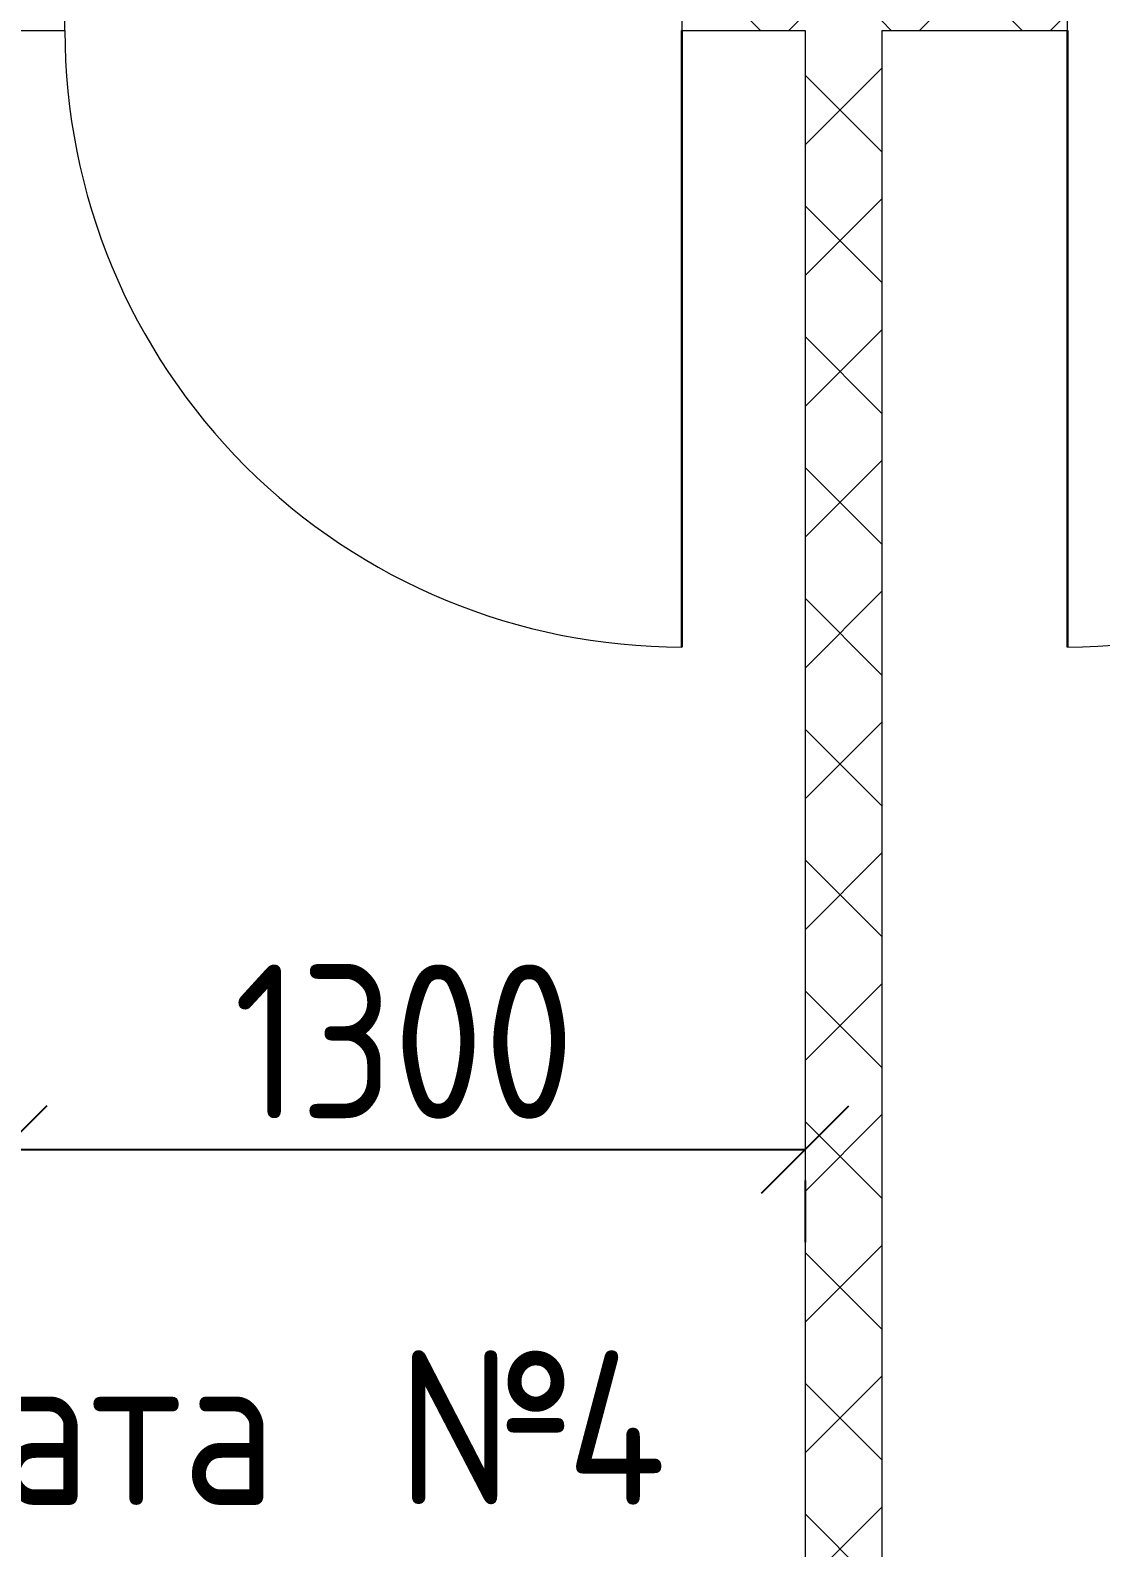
# Model space of a CAD drawing. Header units: millimetres. Extents: x -174154 to -170572, y -111302 to -109817.
# Drawn here: x -170894.51 to -170877.16, y -110599.24 to -110574.64 of the extents above; entities that cross this region are included whole.
import ezdxf

# ---------------------------------------------------------------- set-up
doc = ezdxf.new("R2010")
doc.units = ezdxf.units.MM
doc.linetypes.add('ACAD_ISO02W100', pattern=[15, 12, -3])
doc.layers.get('Defpoints').update_dxf_attribs({"color": 70})
for name, color, linetype, lineweight in [('!Подложка', 252, 'ACAD_ISO02W100', 25), ('Двери', 7, 'Continuous', 18), ('Марки помещений', 7, 'Continuous', 18), ('Панель', 7, 'Continuous', 18), ('Размеры', 7, 'Continuous', 9), ('Стены разрез', 7, 'Continuous', 40)]:
    doc.layers.add(name, color=color, linetype=linetype, lineweight=lineweight)
doc.styles.add('GOST Common', font='GOST Common.ttf', dxfattribs={"width": 0.9, "height": 250})
doc.dimstyles.new('ADSK_Проверочный', dxfattribs={"dimscale": 304.8, "dimtxt": 251.4287490705518, "dimasz": 0.4639107611548557, "dimexe": 0.4921259842519685, "dimexo": 0.4921259842519685, "dimgap": 0.1640419947506562, "dimtad": 1, "dimdec": 0, "dimdsep": 46, "dimtxsty": 'GOST Common', "dimblk1": 'OBLIQUE', "dimblk2": 'OBLIQUE', "dimsah": 1, "dimcen": 0.09, "dimazin": 0, "dimtfac": 1, "dimtdec": 4, "dimtix": 1, "dimtmove": 0, "dimatfit": 3, "dimfxl": 1, "dimtvp": 1, "dimtolj": 1, "dimtzin": 0, "dimarcsym": 2})
pattern_1 = [(45, (30280.00000000015, 12304.99999999978), (-106.0660171779821, 106.0660171779821), []), (135, (30280.00000000015, 12304.99999999978), (-106.0660171779821, -106.0660171779821), [])]

# ---------------------------------------------------------------- blocks, each defined once
blk = doc.blocks.new('AC_Дверь_Однопольная_ДеревяннаяНаружная_ГОСТ24698-81 - 960х2080h ГЛ-799317-В_АР_ПЭ_02 Этаж')
at = {"layer": 'Панель', "lineweight": 30}
blk.add_line((499.9999999999943, 62.50000000096315), (499.9999999999943, 1062.500000000963), dxfattribs=at)
at = {"layer": 'Панель'}
blk.add_arc((499.9999999999942, 62.50000000096315), 999.9999999999992, 89.99999999999987, 180, dxfattribs=at)
blk = doc.blocks.new('AC_Дверь_Однопольная_ДеревяннаяНаружная_ГОСТ24698-81 - 960х2080h Г-799396-В_АР_ПЭ_02 Этаж')
at = {"layer": 'Панель', "lineweight": 30}
blk.add_line((-500.0000000000111, 62.5000000009599), (-500.0000000000111, 1062.50000000096), dxfattribs=at)
at = {"layer": 'Панель'}
blk.add_arc((-500.000000000011, 62.5000000009599), 1000.000000000001, 3.180554681463517e-14, 90.00000000000017, dxfattribs=at)
blk = doc.blocks.new('_Oblique')
at = {"color": 0, "linetype": 'ByBlock', "lineweight": -2}
blk.add_line((-0.5, -0.5), (0.5, 0.5), dxfattribs=at)
blk = doc.blocks.new('*D518')
at = {"layer": 'Defpoints', "color": 0, "transparency": 16777216}
for p in [(2801.010066113784, 3375.041158525184), (4101.01006611378, 3299.951123600333), (4101.01006611378, 3199.966224740556)]:
    blk.add_point(p, dxfattribs=at)
at = {"layer": 'Размеры', "color": 0, "lineweight": -2, "transparency": 16777216}
for p, q in [((2801.010066113784, 3225.041158525184), (2801.010066113784, 3049.966224740556)), ((2801.010066113784, 3199.966224740556), (4101.01006611378, 3199.966224740556)), ((4101.01006611378, 3149.951123600333), (4101.01006611378, 3049.966224740556))]:
    blk.add_line(p, q, dxfattribs=at)
at = {"layer": 'Размеры', "color": 0, "lineweight": -2, "transparency": 16777216, "xscale": 141.4, "yscale": 141.4, "zscale": 141.4, "rotation": 180}
blk.add_blockref('_Oblique', (2801.010066113784, 3199.966224740556), dxfattribs=at)
at = {"layer": 'Размеры', "color": 0, "lineweight": -2, "transparency": 16777216, "xscale": 141.4, "yscale": 141.4, "zscale": 141.4}
blk.add_blockref('_Oblique', (4101.01006611378, 3199.966224740556), dxfattribs=at)
at = {"layer": 'Размеры', "color": 0, "lineweight": 20, "transparency": 16777216, "insert": (3451.010066113782, 3374.966224740556), "char_height": 250, "width": 700.5912940203172, "attachment_point": 5, "style": 'GOST Common'}
blk.add_mtext('\\A1;1300', dxfattribs=at)
blk = doc.blocks.new('A$C02fe7d8c')
at = {"layer": 'Стены разрез', "lineweight": 20, "true_color": 0x636466}
h = blk.add_hatch(dxfattribs=at)
h.set_pattern_fill('FP_1', color=251, style=0, pattern_type=2)
h.set_pattern_definition(pattern_1)
h.paths.add_polyline_path([(4101.010066113759, 5014.82884408822), (4226.010066113762, 5014.82884408822), (4226.010066113762, 5139.828844088209), (3901.010066113751, 5139.828844088218), (3901.010066113751, 5014.82884408822)])
h.paths.add_polyline_path([(2901.010066113755, 5014.82884408822), (2901.010066113755, 5139.828844088218), (409.9999999999782, 5139.828844088226), (409.9999999999745, 5014.828844088229), (429.9999999999709, 5014.828844088229)])
h = blk.add_hatch(dxfattribs=at)
h.set_pattern_fill('FP_1', color=251, style=0, pattern_type=2)
h.set_pattern_definition(pattern_1)
h.paths.add_polyline_path([(7730.000127035004, 5014.828844088202), (7730.000127035008, 5139.828844088201), (5526.010066113766, 5139.828844088209), (5526.010066113766, 5014.828844088212), (6129.761989699655, 5014.828844088212)])
h.paths.add_polyline_path([(4526.010066113762, 5014.828844088212), (4526.010066113766, 5139.828844088209), (4226.010066113762, 5139.828844088209), (4226.010066113762, 5014.82884408822)])
h = blk.add_hatch(dxfattribs=at)
h.set_pattern_fill('FP_1', color=251, style=0, pattern_type=2)
h.set_pattern_definition(pattern_1)
h.paths.add_polyline_path([(4101.010066113751, 409.9999999999854), (4226.010066113751, 409.9999999999854), (4226.010066113762, 5014.82884408822), (4101.010066113759, 5014.82884408822), (4101.010066113755, 429.99999999998)])
at = {"layer": 'Стены разрез', "color": 251, "lineweight": 20, "true_color": 0x636466}
for p, q in [((2901.010066113784, 5014.828844088223), (2901.010066113784, 5139.828844088223)), ((3901.010066113784, 5139.82884408822), (3901.010066113784, 5014.82884408822)), ((4526.010066113788, 5014.828844088218), (4526.010066113791, 5139.828844088218)), ((430, 5014.828844088231), (2901.010066113784, 5014.828844088223)), ((3901.010066113784, 5014.82884408822), (4101.010066113784, 5014.828844088219)), ((4101.010066113784, 5014.82884408822), (4101.010066113777, 429.9999999999873)), ((4226.01006611378, 429.9999999998799), (4226.010066113788, 5014.828844088219)), ((4226.010066113788, 5014.828844088219), (4526.010066113788, 5014.828844088218))]:
    blk.add_line(p, q, dxfattribs=at)
at = {"layer": 'Двери', "color": 251, "lineweight": 20, "true_color": 0x636466, "rotation": 180}
for name, p in [('AC_Дверь_Однопольная_ДеревяннаяНаружная_ГОСТ24698-81 - 960х2080h Г-799396-В_АР_ПЭ_02 Этаж', (3401.010066113777, 5077.328844088221)), ('AC_Дверь_Однопольная_ДеревяннаяНаружная_ГОСТ24698-81 - 960х2080h ГЛ-799317-В_АР_ПЭ_02 Этаж', (5026.01006611378, 5077.328844088217))]:
    blk.add_blockref(name, p, dxfattribs=at)
at = {"layer": 'Марки помещений', "color": 251, "lineweight": 20, "true_color": 0x636466, "char_height": 249.9999999999997, "attachment_point": 1, "style": 'GOST Common'}
for s, insert, width in [('Палата', (2285.574353045216, 2873.668599921666), 1305.948937499998), ('\\fGOST Common|b0|i0|c204|p34|;\\W.9;№', (3440.480603045216, 2873.668599921666), 331.8986249999996), ('\\fGOST Common|b0|i0|c204|p34|;\\W.9;4', (3714.324353045216, 2873.668599921666), 216.4556249999997)]:
    blk.add_mtext(s, dxfattribs=dict(at, insert=insert, width=width))
at = {"layer": 'Размеры', "color": 251, "lineweight": 20, "true_color": 0x636466}
dim = blk.add_linear_dim(base=(4101.01006611378, 3199.966224740556), p1=(2801.010066113784, 3375.041158525184), p2=(4101.01006611378, 3299.951123600333), dimstyle='ADSK_Проверочный', override={"dimpost": '<>', "dimfxl": 1302.166853112537}, dxfattribs=at)
dim.commit()
dim.dimension.update_dxf_attribs({"geometry": '*D518', "text_midpoint": (3451.010066113782, 3374.966224740556)})

msp = doc.modelspace()

# ---------------------------------------------------------------- block references
at = {"layer": '!Подложка', "ltscale": 20, "xscale": 0.01, "yscale": 0.01, "zscale": 0.01}
msp.add_blockref('A$C02fe7d8c', (-170922.9627586185, -110624.7877293258), dxfattribs=at)

doc.saveas('drawing.dxf')
